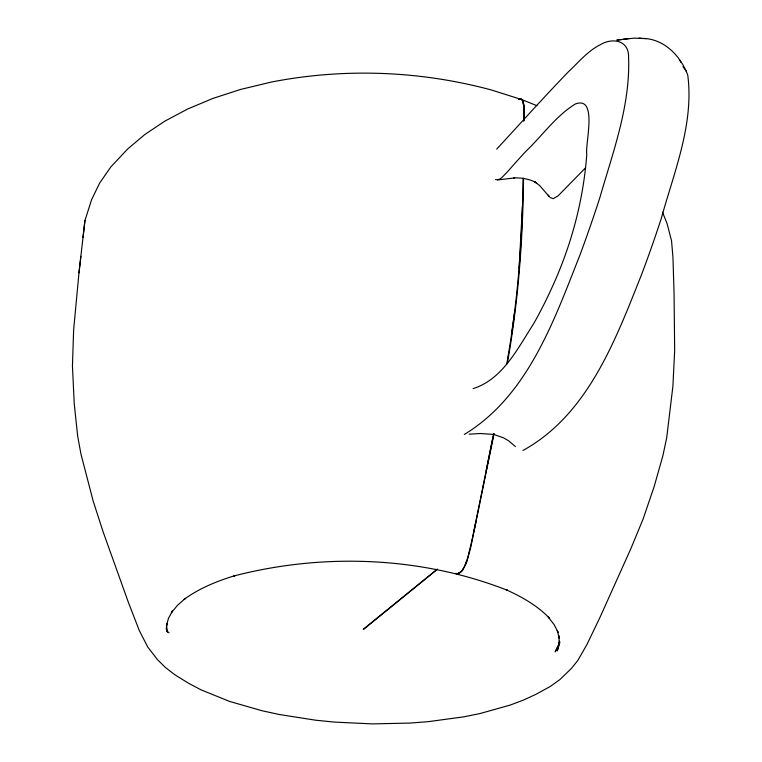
<?xml version="1.0" encoding="UTF-8"?>
<svg xmlns="http://www.w3.org/2000/svg" width="762" height="762" viewBox="0 0 762 762"><rect width="100%" height="100%" fill="white"/><g stroke="black" fill="none" stroke-linecap="round" stroke-linejoin="round"><path stroke-width="1.14" d="M523.751 121.282L523.656 105.451L522.437 100.422A16.897 6.382 -70.6 0 0 518.76 99.279A16.897 6.382 -70.6 0 1 522.484 100.432M523.799 117.862L523.694 105.47L523.008 101.632M524.199 120.291L524.123 105.623L522.913 100.584A16.897 6.401 -70.5 0 0 519.217 99.441M523.046 178.146C522.484 237.782 518.131 297.437 508.073 356.254M523.532 178.308C522.856 240.201 518.255 302.133 507.368 363.122M522.418 206.445L519.093 268.319M536.896 105.67L521.76 99.584L491.261 89.945C419.814 70.695 343.995 67.847 271.348 82.058L240.363 89.497L212.884 98.431L187.623 109.033L164.859 121.129L144.818 134.512L127.664 148.99L110.842 166.897L99.689 183.013L91.64 199.587L84.944 220.494L78.972 272.882L73.619 330.098L72.447 366.036L74.228 403.631L77.705 436.445L81.001 454.266L93.174 501.044L103.07 531.724L128.578 602.904L139.351 630.66L147.79 647.081L157.505 659.663L165.402 667.436L174.984 674.856L188.976 683.495L201.301 689.962L229.629 701.431L261.957 710.727L279.283 714.499L315.592 720.195L334.308 722.081L372.18 723.9L409.775 723.081L428.139 721.671L463.334 716.909L479.889 713.575L510.273 705.05L523.837 699.916L536.124 694.23L550.25 686.476L559.813 679.666L571.529 668.312L577.777 660.492L586.854 644.681L599.799 617.772L630.86 548.688L643.166 518.865L654.206 486.413L662.883 455.714L666.693 437.798L672.903 386.163L674.665 350.425L674.056 293.284L672.97 257.804L671.551 240.859L667.131 223.761L662.511 212.179M78.972 272.882L80.877 256.308M83.001 237.401L84.944 220.494M511.521 334.489L514.56 312.439M506.73 364.103L508.111 356.273M483.232 485.413L472.021 540.029M486.185 470.535L493.719 433.454M494.1 433.559L470.773 547.211L466.868 561.689L462.629 570.233A24.994 10.478 -76.4 0 1 459.191 573.214L457.01 573.805L455.819 573.319M483.203 485.413L493.062 436.759M473.84 531.686L475.84 522.075M472.049 540.039L467.706 557.784L464.382 566.947M559.88 642.433L557.27 651.005L559.613 641.28M559.613 641.328L559.079 643.528L559.013 635.879L559.27 638.318L557.279 630.593L558.155 632.489L554.184 624.726L548.221 617.029L549.564 618.334C537.505 605.619 521.999 596.951 506.178 589.778L507.54 590.34C421.262 556.431 323.364 552.783 233.905 575.967L235.22 575.548C217.189 581.092 199.358 588.169 184.09 599.446L185.509 598.275L177.489 605.333L171.44 612.677L172.479 610.857L168.45 618.373L166.392 625.993L166.849 623.564L166.735 631.231L166.202 627.888M465.458 564.623L466.554 561.613M558.832 644.538L555.174 651.901L558.327 645.576M456.695 573.729L458.895 573.138A24.994 10.449 -76.5 0 0 462.324 570.167L464.41 566.957M463.344 568.747L462.296 570.157A24.994 10.449 -76.5 0 1 458.867 573.138L457.733 573.634M496.681 149.142C520.551 123.33 543.925 97.041 568.414 71.799C578.663 62.179 587.997 50.711 600.827 44.415C612.753 37.509 629.021 40.319 628.583 57.188C630.45 105.404 613.029 151.914 599.875 197.587A487.347 166.04 -71.7 0 1 580.149 254.489C554.117 320.269 528.056 395.764 464.315 434.454M585.607 167.773L558.07 195.872L553.193 198.663L549.888 197.444M437.274 569.195L363.35 629.183M437.407 569.233L363.788 629.202M473.088 388.63C502.672 379.362 517.76 348.272 533.457 324.041A204.559 79.038 -71.7 0 0 550.945 289.789C570.843 247.164 583.359 201.13 586.788 154.172C584.864 144.628 598.322 95.26 575.32 103.994C555.908 115.957 542.601 135.322 526.313 150.905C519.484 158.039 513.055 165.525 506.463 172.869C503.425 175.451 500.158 181.156 495.491 179.537M522.942 450.485C588.016 414.652 615.591 339.747 641.585 274.51A481.308 176.889 -71.5 0 0 661.254 218.57C674.027 172.145 694.125 124.111 687.762 75.143C680.914 56.331 664.464 39.081 643.414 38.424M497.7 179.927L514.702 177.927L513.493 177.937C521.513 177.632 529.752 178.908 536.762 183.023L534.724 181.851L539.572 185.442L549.212 196.577M646.157 38.633L634.127 38.129L616.839 40.11L622.221 39.405M623.116 39.272L628.545 38.557M469.135 434.169L480.25 433.511L492.776 434.34M639.061 38.1L641.794 38.31M494.776 434.816L503.387 437.759L508.559 440.76L515.417 446.561M682.99 66.646L686.305 71.18M679.285 59.531L681.133 62.589M548.269 195.072L549.04 196.377M166.449 627.859L167.469 632.279M169.059 632.822A217.18 89.221 2.1 0 1 167.45 631.393"/></g></svg>
